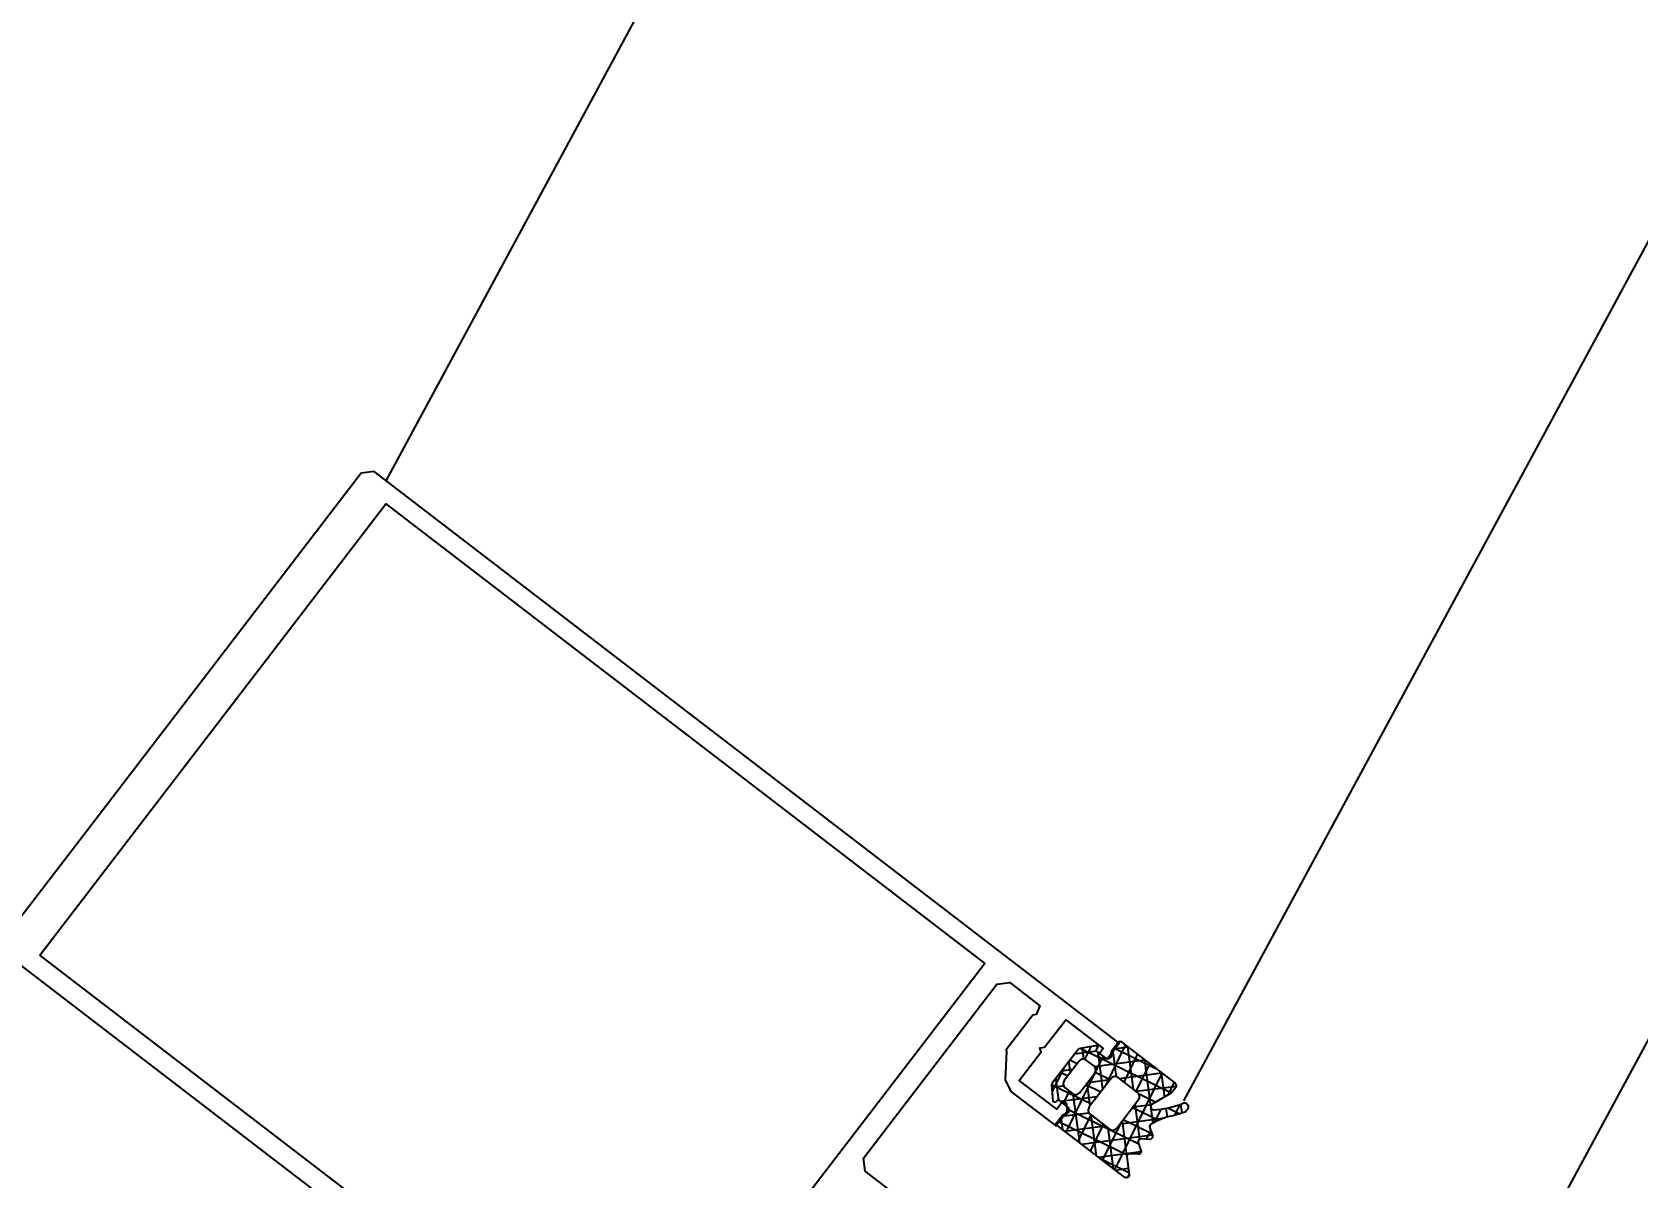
# Model space of a CAD drawing. Header units: millimetres. Extents: x -8689834 to 9419935, y 0 to 233063.
# Drawn here: x -189629.6 to -189460.3, y 109763.7 to 109884.5 of the extents above; entities that cross this region are included whole.
import ezdxf
from ezdxf import colors
from ezdxf.entities.mleader import LeaderData, LeaderLine
from ezdxf.math import Vec2, Vec3

# ---------------------------------------------------------------- set-up
doc = ezdxf.new("R2010")
doc.units = ezdxf.units.MM
doc.header["$MEASUREMENT"] = 0
doc.layers.get('0').update_dxf_attribs({"color": 250, "lineweight": 9})
doc.layers.add('АР_новое окно', color=155, linetype='Continuous')
for name, color, linetype, lineweight in [('АР_Окна', 4, 'Continuous', 0), ('АР_Отметки', 250, 'Continuous', 15), ('АР_Подоконники', 163, 'Continuous', 9), ('АР_Сущ Несущая стена', 216, 'Continuous', 30)]:
    doc.layers.add(name, color=color, linetype=linetype, lineweight=lineweight)
doc.styles.add('ISOCPEUR', font='isocpeur.ttf', dxfattribs={"width": 0.7})

# ---------------------------------------------------------------- blocks, each defined once
blk = doc.blocks.new('стойка витр.')
h = blk.add_hatch()
h.set_pattern_fill('ANSI37', scale=0.5, angle=-69.23283665521843)
h.set_pattern_definition([(335.7671633447816, (-69115.31625940584, 318510.9409690977), (0.6515825639889636, 1.447617495164233), []), (65.76716334478155, (-69115.31625940584, 318510.9409690977), (-1.447617495164233, 0.6515825639889636), [])])
edge = h.paths.add_edge_path()
edge.add_line((-7.614656875375658, -25.62993601259222), (-7.273265914729564, -26.53020796886267))
edge.add_arc((-7.672138333263274, -26.68151659366696), 0.4266069692434679, -30.765631391378577, 20.77378547182468, ccw=False)
edge.add_arc((-6.938850257283542, -27.11794408495156), 0.4267278803339729, 149.2463648056786, 290.7703475873838)
edge.add_line((-6.787522688187892, -27.51693863464607), (-5.761497533734655, -27.12786096686614))
edge.add_arc((-5.826270069284272, -26.95688741173914), 0.1828317202082013, 290.7489596719217, 380.7853669983573)
edge.add_line((-5.655337706935825, -26.89200624793739), (-5.698566115868744, -26.77800989551906))
edge.add_arc((-5.527559815348082, -26.71316091253391), 0.1828894349380834, 65.75635340077491, 200.7677215485159, ccw=False)
edge.add_line((-5.452462167653721, -26.54640093915077), (-3.994188920449233, -27.29736676610628))
edge.add_arc((-4.339684557994865, -27.83227055815794), 0.6367804192296694, 19.809448943918426, 57.14148607166612, ccw=False)
edge.add_line((-3.740585688123247, -27.61647007986176), (-2.270775810728082, -31.49246202532231))
edge.add_arc((-2.862326952422118, -31.72816639327794), 0.6367804192285443, -15.60715938413449, 21.72487774361298, ccw=False)
edge.add_line((-2.249025291763246, -31.89948590572749), (-2.842686385673005, -33.42856309223862))
edge.add_arc((-3.009474684396633, -33.35352837480535), 0.1828894349365558, 200.7666051236535, 335.7779732896313, ccw=False)
edge.add_line((-3.180482248484623, -33.41837402567035), (-3.223710657359334, -33.30437767335388))
edge.add_arc((-3.394684212462365, -33.36915020895407), 0.1828317202037067, 20.74895968940122, 110.7853670142414)
edge.add_line((-3.459565376309911, -33.19821784662781), (-4.485590530792251, -33.58729551440774))
edge.add_arc((-4.334307311281267, -33.98630688185023), 0.4267278803335083, 110.7639791032461, 252.2879618854569)
edge.add_arc((-4.593835025358378, -34.79921876089735), 0.4266069692128739, 20.760541213745626, 72.2999580801698, ccw=False)
edge.add_line((-4.194927641627146, -34.64800234186259), (-3.805871961842058, -35.67396951244882))
edge.add_arc((-3.976804324152614, -35.73885067632053), 0.1828317201976034, -69.25104032001241, 20.78536702306718, ccw=False)
edge.add_line((-3.912031788582681, -35.9098242314285), (-10.63804850899032, -38.46038830642647))
edge.add_arc((-10.76198657700206, -38.18099989774544), 0.3056444463879536, 200.8460379983515, 293.92230867425997, ccw=False)
edge.add_line((-11.04762355046114, -38.2897659172595), (-11.3069940036512, -37.6057878035499))
edge.add_arc((-11.02280217192234, -37.49789568213767), 0.3039830703908278, 175.7219656777917, 200.7890354028728, ccw=False)
edge.add_line((-11.32593828623067, -37.47521963119652), (-11.26283276302274, -35.23454482450325))
edge.add_arc((-11.5667631736687, -35.21197449929495), 0.3047673113958011, 355.7529257944983, 510.3971654946409)
edge.add_arc((-3.085478140807247, -39.81161386289363), 9.95296756819478, 151.493160172311, 169.5799937381118)
edge.add_arc((-13.27454869620142, -38.00608067109534), 0.4002801790508524, 282.30928711923883, 359.2250395672268, ccw=False)
edge.add_arc((-13.15914824141406, -37.79549114656839), 0.6024183835459826, 172.8865217206561, 267.13931994465963, ccw=False)
edge.add_arc((-2.924576102079248, -39.73891867786803), 11.01872594919693, 160.6453850739864, 169.4469810176308, ccw=False)
edge.add_arc((-19.07760885644255, -34.09585671602533), 6.091684827120307, 340.9199566399376, 360.7754221413588)
edge.add_arc((-13.29124725463213, -34.01305259408502), 0.3047655738143686, 359.9316076928689, 436.4302022680961)
edge.add_line((-13.21974018984474, -33.71679460741143), (-14.0766899229202, -33.52020163946145))
edge.add_arc((-14.00514734915965, -33.22393144415915), 0.3047857747414494, 145.1100748207506, 256.424251871352, ccw=False)
edge.add_line((-14.2551486332959, -33.04959347808472), (-13.74402617113083, -32.33421562775766))
edge.add_arc((-13.99402745527389, -32.1598776616858), 0.3047857747455562, 325.1100748218798, 436.4242518702226)
edge.add_line((-13.92248488150653, -31.86360746638093), (-14.7794566025841, -31.6669565144839))
edge.add_arc((-14.7079140287954, -31.37068631918638), 0.3047857747434108, 145.1100748199116, 256.4242518659954, ccw=False)
edge.add_line((-14.95791531293071, -31.19634835310717), (-14.44679285076563, -30.48097050278011))
edge.add_arc((-14.69684457899481, -30.30662212908397), 0.3048331054870662, 325.1138936033488, 425.7589859189499)
edge.add_line((-14.57168746687239, -30.0286672415823), (-16.28069433249766, -29.27720980550657))
edge.add_arc((-16.15556139849932, -28.99925320327871), 0.3048247429148342, 110.79403674408451, 245.7632621299588, ccw=False)
edge.add_line((-16.26377712844987, -28.71428394233226), (-7.850470401957864, -25.52388481301023))
edge.add_arc((-7.785589238115906, -25.69481717533219), 0.1828317201977073, 20.785366643697614, 110.7853670130821, ccw=False)
edge = h.paths.add_edge_path(flags=16)
edge.add_line((-3.343847721320344, -31.0696095920357), (-4.256775251385989, -28.66215553430811))
edge.add_arc((-4.763091039367282, -28.8541548874382), 0.5414973949720253, 20.7671633452251, 110.7671633452251)
edge.add_line((-4.955090392497368, -28.34783909945691), (-5.880512773175724, -28.69876731990371))
edge.add_arc((-5.68851342006019, -29.20508310789228), 0.5414973949736688, 110.7671633435124, 200.7671633435124)
edge.add_line((-6.194829208048759, -29.39708246100781), (-5.281901677954011, -31.8045365187354))
edge.add_arc((-4.775585889972717, -31.61253716560532), 0.5414973949720253, 200.7671633452251, 290.7671633452251)
edge.add_line((-4.583586536842631, -32.11885295358661), (-3.658164156164275, -31.76792473313981))
edge.add_arc((-3.850163509294362, -31.26160894516579), 0.541497394965222, 290.7671633454981, 380.7671633454981)
edge = h.paths.add_edge_path(flags=16)
edge.add_line((-6.665125275787432, -32.97088079506648), (-8.003619441966293, -29.4411776089255))
edge.add_arc((-8.509935229947587, -29.63317696205559), 0.5414973949720253, 20.7671633452251, 110.7671633452251)
edge.add_line((-8.701934583077673, -29.12686117407429), (-11.1093675273587, -30.03978069775621))
edge.add_arc((-10.91736817424317, -30.54609648574478), 0.5414973949736688, 110.7671633435124, 200.7671633435124)
edge.add_line((-11.42368396223173, -30.73809583886032), (-10.08518979602377, -34.2677990250013))
edge.add_arc((-9.578874008042476, -34.07579967187121), 0.5414973949720253, 200.7671633452251, 290.7671633452251)
edge.add_line((-9.38687465491239, -34.5821154598525), (-6.979441710631363, -33.66919593617058))
edge.add_arc((-7.171441063761449, -33.16288014819656), 0.541497394965222, 290.7671633454981, 380.7671633454981)
at = {"lineweight": 0, "ltscale": 100, "transparency": 33554687}
for points in [[(65.92687011216185, 59.2824299609274), (-26.6419368966599, 24.17953274302999)], [(-29.14341260807123, -16.33238676948531), (-1.327200956468005, -5.784237234569446), (-0.06938087928574532, -6.350438765824947), (8.118987008783733, -27.94374036834779), (7.552865449426463, -29.20159644143132), (3.790811872313498, -30.62819989795389), (3.216969908826286, -29.80262791351561), (3.358505795680685, -29.48817839122057), (1.715760294842767, -25.15614305267809), (1.558535533695249, -25.08537510928727), (-0.902061547501944, -23.41060979175381), (-2.258247086545452, -23.27287612311193), (-7.844300284108613, -25.39115610946465), (-7.152623754285742, -27.21515572990756), (-6.480474312818842, -27.61228183979256), (-6.024430919787847, -27.43934621633525), (-6.413508587575052, -26.41332106186019), (-1.739484192192322, -24.64089033441996), (-0.3993375533900689, -28.17495120693638), (0.02910832117777318, -28.2732586849088), (-0.1831955090747215, -28.74493296838773), (1.113700732850702, -32.16493950470613), (-3.560323662532028, -33.93737023214635), (-3.906150933442404, -33.02539941386931), (-4.3621943264734, -33.19833503732661), (-4.645266100153094, -33.82723408192396), (-3.953589570330223, -35.65123370236688), (88.61521743849153, -0.5483364844694734), (89.18141896976158, 0.709483592720062), (67.18472618525266, 58.71630840156286)]]:
    blk.add_lwpolyline(points, dxfattribs=at)
blk.add_lwpolyline([(63.8117502759269, 56.26367979055794), (85.07351613373612, 0.1949089383633691), (10.63088292890461, -28.03438542609365), (-10.63088292890461, 28.03438542610093)], close=True, dxfattribs=at)
at = {"color": 7, "lineweight": 0, "ltscale": 100, "transparency": 33554687}
blk.add_lwpolyline([(-7.614656875375658, -25.62993601259222), (-7.273265914729564, -26.53020796886267, -0.2287523810762611), (-7.305569090007339, -26.89973780277796, 0.7101639231358212), (-6.787522688187892, -27.51693863464607), (-5.761497533734655, -27.12786096686614, 0.4143996870914876), (-5.655337706935825, -26.89200624793739), (-5.698566115868744, -26.77800989551906, -0.6682503890445888), (-5.452462167653721, -26.54640093915077), (-3.994188920449233, -27.29736676610628, -0.1643479059441302), (-3.740585688123247, -27.61647007986176), (-2.270775810728082, -31.49246202532231, -0.1643479059441302), (-2.249025291763246, -31.89948590572749), (-2.842686385673005, -33.42856309223862, -0.6682503891596868), (-3.180482248484623, -33.41837402567035), (-3.223710657359334, -33.30437767335388, 0.4143996870833266), (-3.459565376309911, -33.19821784662781), (-4.485590530792251, -33.58729551440774, 0.7101639231391418), (-4.464132105349563, -34.39280682858953, -0.2287523810910513), (-4.194927641627146, -34.64800234186259), (-3.805871961842058, -35.67396951244882, -0.4143996871765861), (-3.912031788582681, -35.9098242314285), (-10.63804850899032, -38.46038830642647, -0.4300281847644905), (-11.04762355046114, -38.2897659172595), (-11.3069940036512, -37.6057878035499, -0.1098139781175365), (-11.32593828623067, -37.47521963119652), (-11.26283276302274, -35.23454482450325, 0.8000358277039689), (-11.83174935798161, -35.06142405519495, 0.07908294790216032), (-12.87430513065192, -38.01149454006372, -0.3488032577412263), (-13.18921346374555, -38.39715882165183, -0.4361245879823007), (-13.75692971088574, -37.72089072036033, -0.03842309887939363), (-13.32058396766661, -36.08715992321959, 0.08685322061285544), (-12.98648189794039, -34.01341638380836, 0.3467629046601076), (-13.21974018984474, -33.71679460741143), (-14.0766899229202, -33.52020163946145, -0.5278770357902526), (-14.2551486332959, -33.04959347808472), (-13.74402617113083, -32.33421562775766, 0.5278770357776507), (-13.92248488150653, -31.86360746638093), (-14.7794566025841, -31.6669565144839, -0.5278770357650493), (-14.95791531293071, -31.19634835310717), (-14.44679285076563, -30.48097050278011, 0.4697389635461835), (-14.57168746687239, -30.0286672415823), (-16.28069433249766, -29.27720980550657, -0.667984424932516), (-16.26377712844987, -28.71428394233226), (-7.850470401957864, -25.52388481301023, -0.4142135642613711)], format="xyb", close=True, dxfattribs=at)
at = {"color": 7}
for points in [[(-3.343847721320344, -31.0696095920357), (-4.256775251385989, -28.66215553430811, 0.414213562373095), (-4.955090392497368, -28.34783909945691), (-5.880512773175724, -28.69876731990371, 0.414213562373095), (-6.194829208048759, -29.39708246100781), (-5.281901677954011, -31.8045365187354, 0.414213562373095), (-4.583586536842631, -32.11885295358661), (-3.658164156164275, -31.76792473313981, 0.414213562373095)], [(-6.665125275787432, -32.97088079506648), (-8.003619441966293, -29.4411776089255, 0.414213562373095), (-8.701934583077673, -29.12686117407429), (-11.1093675273587, -30.03978069775621, 0.414213562373095), (-11.42368396223173, -30.73809583886032), (-10.08518979602377, -34.2677990250013, 0.414213562373095), (-9.38687465491239, -34.5821154598525), (-6.979441710631363, -33.66919593617058, 0.414213562373095)]]:
    blk.add_lwpolyline(points, format="xyb", close=True, dxfattribs=at)
blk = doc.blocks.new('A$Cec9b444d')
at = {"layer": 'АР_новое окно', "ltscale": 150}
h = blk.add_hatch(dxfattribs=at)
h.set_pattern_fill('ANSI37', color=256, scale=0.4999999999999999, angle=18.95267469965028)
h.set_pattern_definition([(63.95267469965028, (-320877.5586993693, -59758.54120793151), (-1.426260249023139, 0.6970924989242495), []), (153.9526746996502, (-320877.5586993693, -59758.54120793151), (-0.6970924989242495, -1.426260249023139), [])])
edge = h.paths.add_edge_path()
edge.add_line((4702.839596950747, -2817.016770258025), (4703.425688156718, -2816.252875971235))
edge.add_arc((4703.764182247208, -2816.512520452993), 0.4266069692398337, 90.97029738577203, 142.5097142489694, ccw=False)
edge.add_arc((4703.749642478785, -2815.659309486873), 0.4267278803670862, 270.982293581225, 412.5062763630553)
edge.add_line((4704.009380866066, -2815.320735042982), (4703.138783100347, -2814.652776526701))
edge.add_arc((4703.027443948514, -2814.797797322345), 0.1828317201697974, 52.48488844070887, 142.5212957672061)
edge.add_line((4702.882352434168, -2814.686550343217), (4702.808139015444, -2814.78327796172))
edge.add_arc((4702.663035978383, -2814.671951172278), 0.1828894349374827, 187.4922821793566, 322.5036503269639, ccw=False)
edge.add_line((4702.481707973988, -2814.695798608901), (4702.353331343451, -2813.060552456977))
edge.add_arc((4702.989989543574, -2813.07302797464), 0.6367804192377554, 141.54537772027, 178.8774148480257, ccw=False)
edge.add_line((4702.491326200534, -2812.677017655794), (4705.014657931722, -2809.388180230245))
edge.add_arc((4705.526279019954, -2809.767301799462), 0.6367804191152601, 106.12876939297931, 143.4608065207369, ccw=False)
edge.add_line((4705.349383300982, -2809.155585192872), (4706.962103801479, -2808.856180576687))
edge.add_arc((4706.986019658374, -2809.037499569623), 0.1828894349338207, -37.49746610396181, 97.5139020619938, ccw=False)
edge.add_line((4707.131120526157, -2809.148829186432), (4707.056907107502, -2809.245556804837))
edge.add_arc((4707.201927903225, -2809.356895956613), 0.1828317201968615, 142.4848884696785, 232.5212957945719)
edge.add_line((4707.09068092415, -2809.501987471033), (4707.961278689801, -2810.169945987414))
edge.add_arc((4708.221054708337, -2809.83140041582), 0.4267278803314828, 232.4999078810279, 374.0238906631577)
edge.add_arc((4709.048934060668, -2809.624528147415), 0.4266069692039848, 142.4964699939042, 194.035886860345, ccw=False)
edge.add_line((4708.710499997593, -2809.364805427724), (4709.378420765583, -2808.494256862178))
edge.add_arc((4709.523512280006, -2808.605503841243), 0.1828317201930199, 52.48488845441341, 142.5212957976669, ccw=False)
edge.add_line((4709.634851431818, -2808.460483045554), (4715.341977717395, -2812.839225740016))
edge.add_arc((4715.169555115724, -2813.091592485152), 0.3056444464036726, -37.418033229715604, 55.65823744627397, ccw=False)
edge.add_line((4715.412305092084, -2813.277309949582), (4714.967024580177, -2813.85767565987))
edge.add_arc((4714.7257779898, -2813.672727586864), 0.3039830703793947, 297.4578944573105, 322.52496418241793, ccw=False)
edge.add_line((4714.865943562709, -2813.942466941146), (4712.927097419777, -2815.06740317508))
edge.add_arc((4713.067770714341, -2815.337762451418), 0.3047673114126738, 117.4888545674174, 272.1330942676963)
edge.add_arc((4712.518479654251, -2805.7051533856), 9.952967568199481, 273.2290889505734, 291.3159225163744)
edge.add_arc((4716.342409976032, -2815.320488313918), 0.4002801790484785, 44.04521589608248, 120.96096834408891, ccw=False)
edge.add_arc((4716.102606271385, -2815.333113527608), 0.6024183835098224, -65.3775494990079, 28.875248724952087, ccw=False)
edge.add_arc((4712.372018461201, -2805.606547225264), 11.01872594909785, 282.3813138514686, 291.1829097951128, ccw=False)
edge.add_arc((4716.069276177037, -2822.312680854971), 6.091684827284264, 102.6558854187892, 122.5113509202115)
edge.add_arc((4712.95519726637, -2817.43504314292), 0.3047655737736976, 121.6675364737275, 198.1661310490049)
edge.add_line((4712.665622271075, -2817.530060915246), (4712.949183506955, -2818.362289649202))
edge.add_arc((4712.659579450531, -2818.457283643596), 0.3047857747142568, -93.15399640102311, 18.160180649557674, ccw=False)
edge.add_line((4712.64281019062, -2818.761607747785), (4711.765541605419, -2818.703199960982))
edge.add_arc((4711.748772345521, -2819.007524065178), 0.3047857747204368, 86.84600360144209, 198.1601806498877)
edge.add_line((4711.459168289091, -2819.102518059576), (4711.742691776544, -2819.934795993706))
edge.add_arc((4711.453087720038, -2820.029789988092), 0.3047857747902053, -93.1539964028031, 18.16018064316512, ccw=False)
edge.add_line((4711.436318460113, -2820.334114092356), (4710.559049874995, -2820.275706305477))
edge.add_arc((4710.542298297447, -2820.580078785911), 0.3048331054787028, 86.84982238228275, 187.4949146979908)
edge.add_line((4710.240069551177, -2820.619840666197), (4710.499915231809, -2822.468589693884))
edge.add_arc((4710.197697745032, -2822.508373039158), 0.3048247428846996, -127.47003447840802, 7.499190907403602, ccw=False)
edge.add_line((4710.012258702647, -2822.750303784277), (4702.873441485308, -2817.273108752492))
edge.add_arc((4702.984688464435, -2817.128017238088), 0.1828317202158549, 142.5212954092435, 232.5212957787312, ccw=False)
edge = h.paths.add_edge_path(flags=16)
edge.add_line((4705.219471054823, -2810.523230489152), (4703.652180590661, -2812.565991443421))
edge.add_arc((4704.081797147164, -2812.89561098647), 0.5414973949901979, 142.5030921204261, 232.5030921204935)
edge.add_line((4703.752177604116, -2813.325227542974), (4704.537412404157, -2813.927692070888))
edge.add_arc((4704.86703194718, -2813.498075514456), 0.5414973949181362, 232.5030921180329, 322.503092118071)
edge.add_line((4705.296648503612, -2813.827695057479), (4706.863938967765, -2811.784934103199))
edge.add_arc((4706.43432241126, -2811.455314560149), 0.5414973949921946, 322.5030921204668, 412.5030921204287)
edge.add_line((4706.76394195431, -2811.025698003645), (4705.978707154349, -2810.423233475644))
edge.add_arc((4705.64908761134, -2810.852850032161), 0.541497394976746, 52.50309212473162, 142.5030921247227)
edge = h.paths.add_edge_path(flags=16)
edge.add_line((4708.583475743948, -2812.347837085852), (4706.285583442654, -2815.342843294042))
edge.add_arc((4706.715199999163, -2815.672462837008), 0.5414973949448689, 142.503092127784, 232.5030921278222)
edge.add_line((4706.385580456197, -2816.102079393518), (4708.428323495338, -2817.669356112507))
edge.add_arc((4708.757943038367, -2817.239739555992), 0.5414973949874826, 232.5030921229348, 322.5030921229641)
edge.add_line((4709.187559594882, -2817.56935909902), (4711.485451896157, -2814.574352890811))
edge.add_arc((4711.055835339647, -2814.244733347844), 0.5414973949456994, 322.5030921276694, 412.5030921276694)
edge.add_line((4711.385454882615, -2813.815116791334), (4709.342711843474, -2812.247840072345))
edge.add_arc((4709.013092300464, -2812.677456628861), 0.541497394976578, 52.5030921245967, 142.503092124626)
for p, q in [((4632.16086795808, -2749.34257636957), (5921.303532203365, -359.6950839481955)), ((4716.251543080769, -2814.706627225551), (6017.167542740433, -408.3509057559164)), ((4749.366469058805, -2837.632204794252), (6052.354293236519, -427.3743804523598))]:
    blk.add_line(p, q, dxfattribs=at)
for points in [[(4591.939990273597, -2799.135402140844), (4670.486014416234, -2859.399151738017)], [(4706.25643863541, -2840.217135303198), (4682.653964945361, -2822.108343930804), (4682.473889095929, -2820.740766434295), (4696.531468131505, -2802.418525457027), (4697.899034176235, -2802.238362659004), (4701.091193183571, -2804.687518719984), (4700.690903322697, -2805.609815704566), (4700.349021248587, -2805.654844104034), (4697.528798094398, -2809.330641203256), (4697.551312294072, -2809.501582240342), (4697.421242030146, -2812.47520941788), (4698.017462572461, -2813.701068645011), (4702.757312674186, -2817.337677152917), (4703.944765121172, -2815.789986058514), (4703.92895948936, -2815.00944509172), (4703.541999815607, -2814.71255366867), (4702.87404129921, -2815.583151434415), (4698.908061344786, -2812.540288024186), (4701.208790568484, -2809.541584253556), (4701.067034550628, -2809.125488760854), (4701.579857661734, -2809.057946161675), (4703.806335718271, -2806.156019209714), (4707.772315672693, -2809.198882619943), (4707.178608323446, -2809.972703567007), (4707.565567997201, -2810.269594990054), (4708.249332145409, -2810.179538191108), (4709.436784592299, -2808.63184709677), (4630.890760449664, -2748.368097499597), (4629.523182953115, -2748.548173348986), (4591.759827475533, -2797.767836096094)]]:
    blk.add_lwpolyline(points, dxfattribs=at)
blk.add_lwpolyline([(4595.619944999276, -2799.34639439134), (4632.121596862809, -2751.771199557239), (4695.287290079437, -2800.234524858399), (4658.785638215915, -2847.809719692513)], close=True, dxfattribs=at)
for points in [[(4702.839596950747, -2817.016770258025), (4703.425688156718, -2816.252875971235, -0.2287523810762611), (4703.756958052942, -2816.085974655661, 0.7101639231358212), (4704.009380866066, -2815.320735042982), (4703.138783100347, -2814.652776526701, 0.4143996870914876), (4702.882352434168, -2814.686550343217), (4702.808139015444, -2814.78327796172, -0.6682503890445888), (4702.481707973988, -2814.695798608901), (4702.353331343451, -2813.060552456977, -0.1643479059441302), (4702.491326200534, -2812.677017655794), (4705.014657931722, -2809.388180230245, -0.1643479059441302), (4705.349383300982, -2809.155585192872), (4706.962103801479, -2808.856180576687, -0.6682503891596868), (4707.131120526157, -2809.148829186432), (4707.056907107502, -2809.245556804837, 0.4143996870833266), (4707.09068092415, -2809.501987471033), (4707.961278689801, -2810.169945987414, 0.7101639231391418), (4708.635063865015, -2809.727992959419, -0.2287523810910513), (4708.710499997593, -2809.364805427724), (4709.378420765583, -2808.494256862178, -0.4143996871765861), (4709.634851431818, -2808.460483045554), (4715.341977717395, -2812.839225740016, -0.4300281847644905), (4715.412305092084, -2813.277309949582), (4714.967024580177, -2813.85767565987, -0.1098139781175365), (4714.865943562709, -2813.942466941146), (4712.927097419777, -2815.06740317508, 0.8000358277039689), (4713.079114433624, -2815.642318577836, 0.07908294790216032), (4716.136484226157, -2814.977240870697, -0.3488032577412263), (4716.630127916496, -2815.042203193089, -0.4361245879823007), (4716.353596078094, -2815.880755770062, -0.03842309887939363), (4714.73461829718, -2816.369002500728, 0.08685322061285544), (4712.79519853985, -2817.175654510807, 0.3467629046601076), (4712.665622271075, -2817.530060915246), (4712.949183506955, -2818.362289649202, -0.5278770357902526), (4712.64281019062, -2818.761607747785), (4711.765541605419, -2818.703199960982, 0.5278770357776507), (4711.459168289091, -2819.102518059576), (4711.742691776544, -2819.934795993706, -0.5278770357650493), (4711.436318460113, -2820.334114092356), (4710.559049874995, -2820.275706305477, 0.4697389635461835), (4710.240069551177, -2820.619840666197), (4710.499915231809, -2822.468589693884, -0.667984424932516), (4710.012258702647, -2822.750303784277), (4702.873441485308, -2817.273108752492, -0.4142135642613711)], [(4705.219471054823, -2810.523230489152), (4703.652180590661, -2812.565991443421, 0.414213562373095), (4703.752177604116, -2813.325227542974), (4704.537412404157, -2813.927692070888, 0.414213562373095), (4705.296648503612, -2813.827695057479), (4706.863938967765, -2811.784934103199, 0.414213562373095), (4706.76394195431, -2811.025698003645), (4705.978707154349, -2810.423233475644, 0.414213562373095)], [(4708.583475743948, -2812.347837085852), (4706.285583442654, -2815.342843294042, 0.414213562373095), (4706.385580456197, -2816.102079393518), (4708.428323495338, -2817.669356112507, 0.414213562373095), (4709.187559594882, -2817.56935909902), (4711.485451896157, -2814.574352890811, 0.414213562373095), (4711.385454882615, -2813.815116791334), (4709.342711843474, -2812.247840072345, 0.414213562373095)]]:
    blk.add_lwpolyline(points, format="xyb", close=True, dxfattribs=at)
at = {"layer": 'АР_новое окно', "ltscale": 150, "rotation": 121.7359287781207}
blk.add_blockref('стойка витр.', (4677.036464147677, -2824.022122275456), dxfattribs=at)
blk = doc.blocks.new('_DotSmall')
at = {"color": 0, "linetype": 'ByBlock', "const_width": 0.5}
blk.add_lwpolyline([(-0.0625, 0, 1), (0.0625, 0, 1)], format="xyb", close=True, dxfattribs=at)

msp = doc.modelspace()

# ---------------------------------------------------------------- linework, layer by layer
at = {"layer": 'АР_Подоконники', "ltscale": 100}
msp.add_arc((-197111.7625988298, 115481.4456331452), 8930.587187860114, 271.6674492476024, 356.3880421395281, dxfattribs=at)
at = {"layer": 'АР_Сущ Несущая стена', "lineweight": 18, "ltscale": 100}
for centre, radius, start, end in [((-196970.9903181292, 115337.2415043113), 9628.85431650461, 272.2700411454786, 357.0895800963213), ((-196968.249355597, 115344.4331562681), 8983.043171971784, 272.415836279379, 356.8342044022048)]:
    msp.add_arc(centre, radius, start, end, dxfattribs=at)

# ---------------------------------------------------------------- block references
at = {"layer": 'АР_Окна', "ltscale": 100}
msp.add_blockref('A$Cec9b444d', (-194224.4058625349, 112586.4970597865), dxfattribs=at)

# ---------------------------------------------------------------- leaders
at = {"layer": 'АР_Отметки'}
ml = msp.add_multileader_mtext('Standard', dxfattribs=at)
ml.set_content('0,000', color=256, style='ISOCPEUR')
ml.set_leader_properties(color=256, linetype='Continuous', lineweight=-1)
ml.set_arrow_properties(name='DOTSMALL')
ml.build(insert=Vec2(0, 0))
ml.multileader.update_dxf_attribs({"has_text_frame": 1, "text_left_attachment_type": 4, "text_right_attachment_type": 4, "dogleg_length": 100, "arrow_head_size": 180})
ctx = ml.context
ctx.base_point, ctx.char_height, ctx.arrow_head_size, ctx.landing_gap_size, ctx.plane_origin = Vec3(-204826.2687846024, 122318.214327126), 250, 180, 50, Vec3(-207886.6362449962, 120174.8216206072)
ctx.left_attachment, ctx.right_attachment = 4, 4
notes = []
notes.append((ctx, [(0, (0, 0, 0), (0, 0), (1, 0), 1, [])]))
ctx.mtext.insert, ctx.mtext.width, ctx.mtext.line_spacing_style, ctx.mtext.flow_direction = Vec3(-204776.2687846024, 122651.5476604594), 852.6970314602484, 2, 5
ml = msp.add_multileader_mtext('Standard', dxfattribs=at)
ml.set_content('{\\W0.8;-2,730}', color=256, style='ISOCPEUR')
ml.set_leader_properties(color=256, linetype='Continuous', lineweight=-1)
ml.set_arrow_properties(name='DOTSMALL')
ml.build(insert=Vec2(0, 0))
ml.multileader.update_dxf_attribs({"has_text_frame": 1, "text_left_attachment_type": 4, "text_right_attachment_type": 4, "dogleg_length": 100, "arrow_head_size": 180})
ctx = ml.context
ctx.base_point, ctx.char_height, ctx.arrow_head_size, ctx.landing_gap_size, ctx.plane_origin = Vec3(-314791.3210058988, 121809.0184862664, 2.299351988461806e-08), 250, 180, 50, Vec3(-319449.8299409288, 117956.7109726352, 2.299351988461806e-08)
ctx.left_attachment, ctx.right_attachment = 4, 4
notes.append((ctx, [(0, (0, 0, 0), (0, 0), (1, 0), 1, [])]))
ctx.mtext.insert, ctx.mtext.width, ctx.mtext.defined_height, ctx.mtext.line_spacing_style, ctx.mtext.flow_direction = Vec3(-314741.3210058988, 122142.3518195997, 2.299351988461806e-08), 769.9889591111103, 343.8884462512117, 2, 5
ml = msp.add_multileader_mtext('Standard', dxfattribs=at)
ml.set_content('{\\W0.8;-2,430}', color=256, style='ISOCPEUR')
ml.set_leader_properties(color=256, linetype='Continuous', lineweight=-1)
ml.set_arrow_properties(name='DOTSMALL')
ml.build(insert=Vec2(0, 0))
ml.multileader.update_dxf_attribs({"has_text_frame": 1, "text_left_attachment_type": 4, "text_right_attachment_type": 4, "dogleg_length": 100, "arrow_head_size": 180})
ctx = ml.context
ctx.base_point, ctx.char_height, ctx.arrow_head_size, ctx.landing_gap_size, ctx.plane_origin = Vec3(-301002.2465167325, 120038.5846084391), 250, 180, 50, Vec3(-299949.5531320914, 118383.4112137306)
ctx.left_attachment, ctx.right_attachment = 4, 4
notes.append((ctx, [(0, (0, 0, 0), (0, 0), (1, 0), 1, [])]))
ctx.mtext.insert, ctx.mtext.width, ctx.mtext.line_spacing_style, ctx.mtext.flow_direction = Vec3(-300952.2465167325, 120371.9179417724), 852.6970314602484, 2, 5
ml = msp.add_multileader_mtext('Standard', dxfattribs=at)
ml.set_content('{\\W0.8;-2,430}', color=256, style='ISOCPEUR')
ml.set_leader_properties(color=256, linetype='Continuous', lineweight=-1)
ml.set_arrow_properties(name='DOTSMALL')
ml.build(insert=Vec2(0, 0))
ml.multileader.update_dxf_attribs({"has_text_frame": 1, "text_left_attachment_type": 4, "text_right_attachment_type": 4, "dogleg_length": 100, "arrow_head_size": 180})
ctx = ml.context
ctx.base_point, ctx.char_height, ctx.arrow_head_size, ctx.landing_gap_size, ctx.plane_origin = Vec3(-336711.8860226227, 117132.6558246998), 250, 180, 50, Vec3(-335659.1926379816, 115477.4824299914)
ctx.left_attachment, ctx.right_attachment = 4, 4
notes.append((ctx, [(0, (0, 0, 0), (0, 0), (1, 0), 1, [])]))
ctx.mtext.insert, ctx.mtext.width, ctx.mtext.line_spacing_style, ctx.mtext.flow_direction = Vec3(-336661.8860226227, 117465.9891580332), 852.6970314602484, 2, 5
ml = msp.add_multileader_mtext('Standard', dxfattribs=at)
ml.set_content('{\\W0.8;-2,480}', color=256, style='ISOCPEUR')
ml.set_leader_properties(color=256, linetype='Continuous', lineweight=-1)
ml.set_arrow_properties(name='DOTSMALL')
ml.build(insert=Vec2(0, 0))
ml.multileader.update_dxf_attribs({"has_text_frame": 1, "text_left_attachment_type": 4, "text_right_attachment_type": 4, "dogleg_length": 100, "arrow_head_size": 180})
ctx = ml.context
ctx.base_point, ctx.char_height, ctx.arrow_head_size, ctx.landing_gap_size, ctx.plane_origin = Vec3(-302468.0581811396, 114434.5752220221), 250, 180, 50, Vec3(-301415.3647964986, 112779.4018273137)
ctx.left_attachment, ctx.right_attachment = 4, 4
notes.append((ctx, [(0, (0, 0, 0), (0, 0), (1, 0), 1, [])]))
ctx.mtext.insert, ctx.mtext.width, ctx.mtext.line_spacing_style, ctx.mtext.flow_direction = Vec3(-302418.0581811396, 114767.9085553555), 852.6970314602484, 2, 5
ml = msp.add_multileader_mtext('Standard', dxfattribs=at)
ml.set_content('0,000', color=256, style='ISOCPEUR')
ml.set_leader_properties(color=256, linetype='Continuous', lineweight=-1)
ml.set_arrow_properties(name='DOTSMALL')
ml.build(insert=Vec2(0, 0))
ml.multileader.update_dxf_attribs({"has_text_frame": 1, "text_left_attachment_type": 4, "text_right_attachment_type": 4, "dogleg_length": 100, "arrow_head_size": 180})
ctx = ml.context
ctx.base_point, ctx.char_height, ctx.arrow_head_size, ctx.landing_gap_size, ctx.plane_origin = Vec3(-195514.5538136112, 113911.1868237481), 250, 180, 50, Vec3(-198574.9212740049, 111767.7941172293)
ctx.left_attachment, ctx.right_attachment = 4, 4
notes.append((ctx, [(0, (0, 0, 0), (0, 0), (1, 0), 1, [])]))
ctx.mtext.insert, ctx.mtext.width, ctx.mtext.line_spacing_style, ctx.mtext.flow_direction = Vec3(-195464.5538136112, 114244.5201570814), 852.6970314602484, 2, 5
for ctx, leaders in notes:
    for number, flags, end, landing, length, lines in leaders:
        leader = LeaderData()
        leader.index, (leader.has_last_leader_line, leader.has_dogleg_vector, leader.attachment_direction) = number, flags
        leader.last_leader_point, leader.dogleg_vector, leader.dogleg_length = Vec3(end), Vec3(landing), length
        for number, points, colour, breaks in lines:
            line = LeaderLine()
            line.index, line.vertices, line.color, line.breaks = number, Vec3.list(points), colors.encode_raw_color(colour), breaks
            leader.lines.append(line)
        ctx.leaders.append(leader)

doc.saveas('drawing.dxf')
